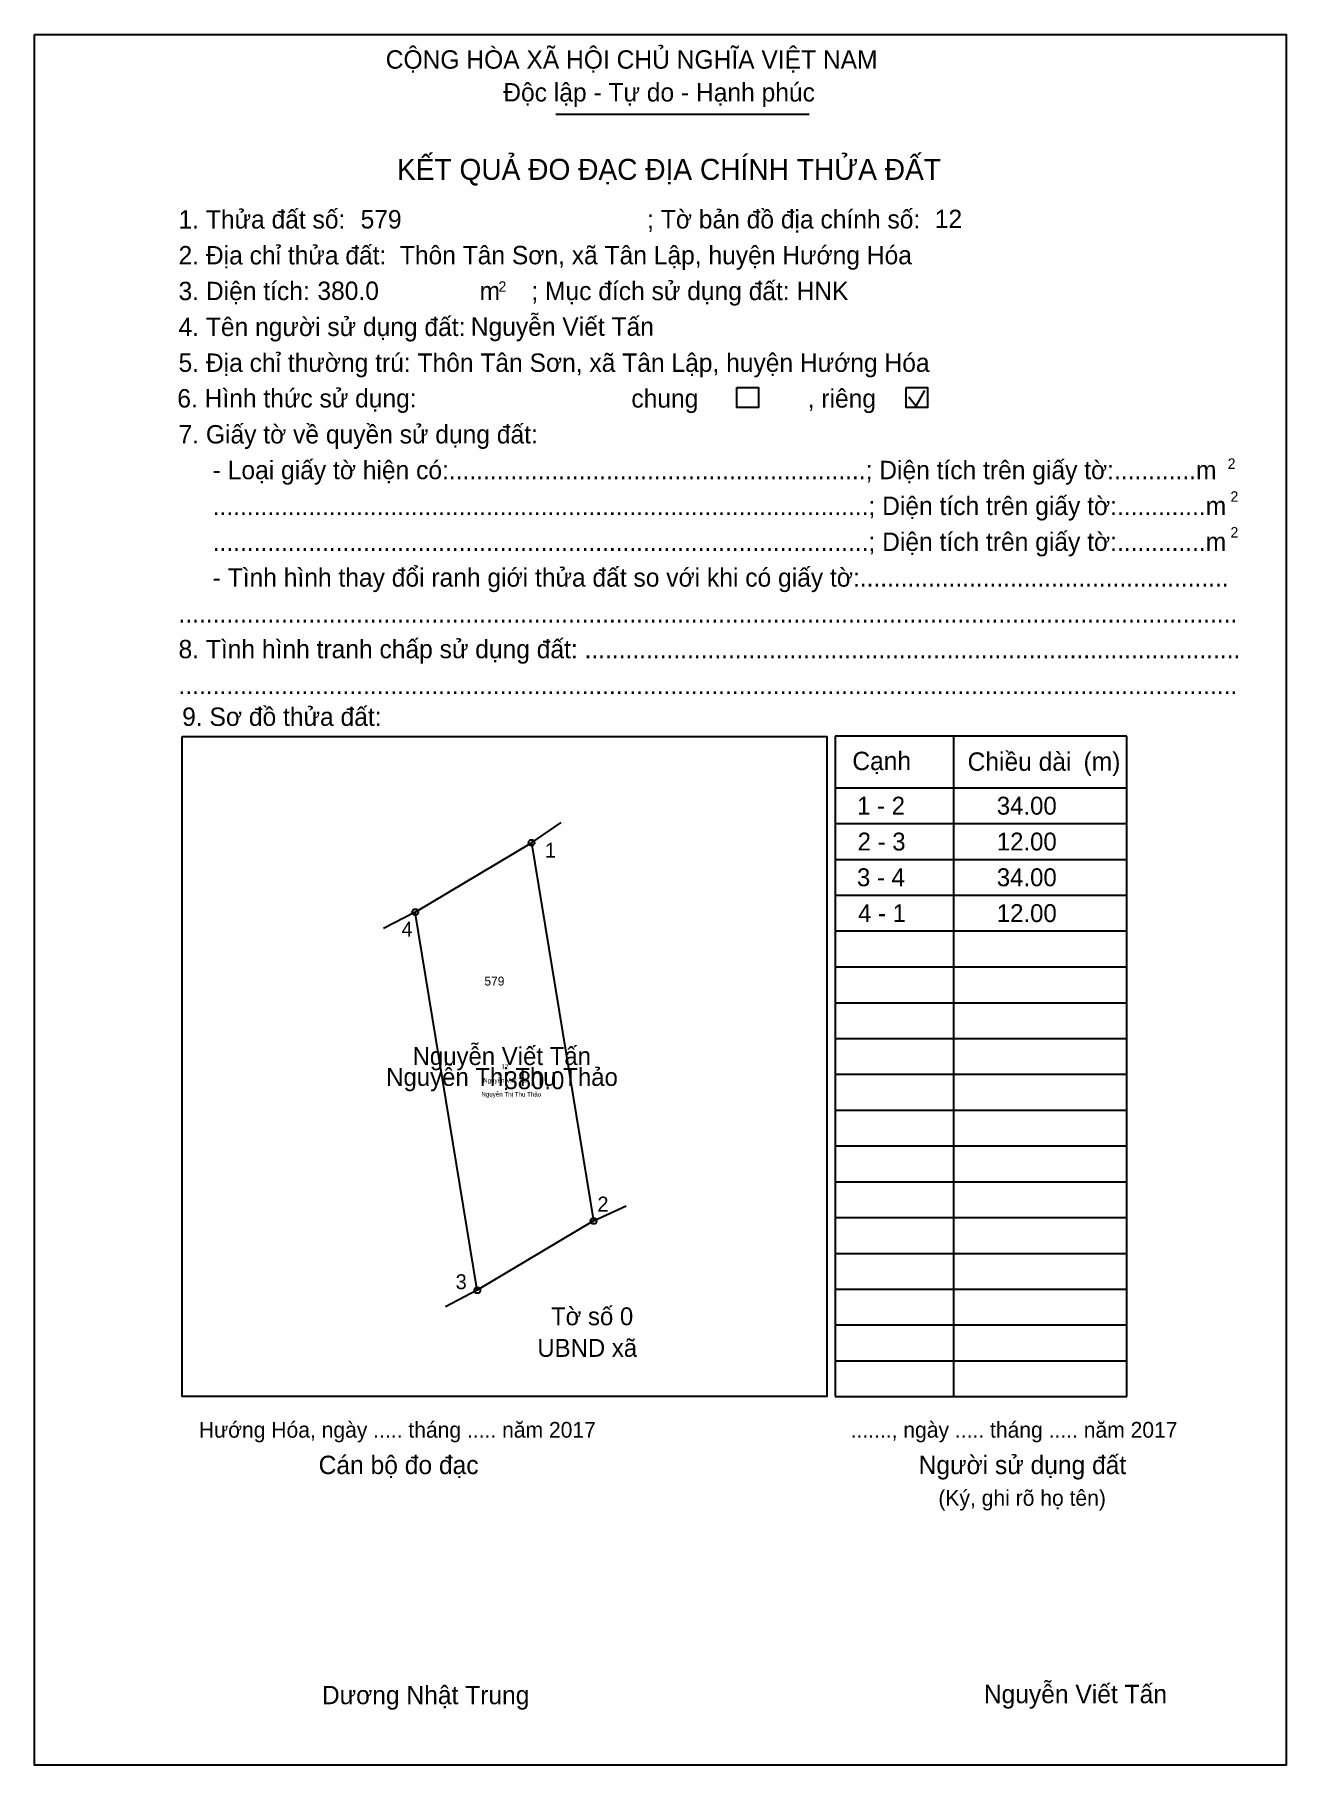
# Model space of a CAD drawing. Extents: x 548127 to 548238, y 1837687 to 1837841.
import ezdxf

# ---------------------------------------------------------------- set-up
doc = ezdxf.new("R2010")
doc.units = 0
for name, color, linetype in [('Level 1', 7, 'Continuous'), ('Level 10', 7, 'Continuous'), ('Level 11', 7, 'Continuous'), ('Level 13', 7, 'Continuous'), ('Level 15', 7, 'Continuous'), ('Level 18', 7, 'Continuous'), ('Level 2', 7, 'Continuous'), ('Level 21', 7, 'Continuous'), ('Level 27', 7, 'Continuous'), ('Level 36', 7, 'Continuous'), ('Level 48', 7, 'Continuous'), ('Level 50', 7, 'Continuous'), ('Level 52', 7, 'Continuous'), ('Level 6', 7, 'Continuous'), ('Level 9', 7, 'Continuous')]:
    doc.layers.add(name, color=color, linetype=linetype)

msp = doc.modelspace()

# ---------------------------------------------------------------- linework, layer by layer
at = {"layer": 'Level 1'}
for p, q in [((548127.46, 1837840.7), (548127.46, 1837840.7)), ((548173.67, 1837833.66), (548196.12, 1837833.66)), ((548204.98, 1837808.57), (548205.61, 1837807.75)), ((548205.61, 1837807.75), (548206.38, 1837809.13)), ((548140.54, 1837778.45), (548140.54, 1837778.45)), ((548224.29, 1837778.47), (548198.43, 1837778.47)), ((548198.43, 1837778.47), (548198.43, 1837719.91)), ((548208.94, 1837778.47), (548208.94, 1837719.91)), ((548224.29, 1837719.91), (548224.29, 1837778.47)), ((548198.43, 1837773.9), (548216.21, 1837773.9)), ((548216.21, 1837773.9), (548224.29, 1837773.9)), ((548198.43, 1837770.72), (548216.21, 1837770.72)), ((548216.21, 1837770.72), (548224.29, 1837770.72)), ((548198.43, 1837767.55), (548216.21, 1837767.55)), ((548216.21, 1837767.55), (548224.29, 1837767.55)), ((548198.43, 1837764.37), (548216.21, 1837764.37)), ((548216.21, 1837764.37), (548224.29, 1837764.37)), ((548198.43, 1837761.2), (548216.21, 1837761.2)), ((548216.21, 1837761.2), (548224.29, 1837761.2)), ((548198.43, 1837758.02), (548216.21, 1837758.02)), ((548216.21, 1837758.02), (548224.29, 1837758.02)), ((548198.43, 1837754.84), (548216.21, 1837754.84)), ((548216.21, 1837754.84), (548224.29, 1837754.84)), ((548198.43, 1837751.67), (548216.21, 1837751.67)), ((548216.21, 1837751.67), (548224.29, 1837751.67)), ((548198.43, 1837748.49), (548216.21, 1837748.49)), ((548216.21, 1837748.49), (548224.29, 1837748.49)), ((548198.43, 1837745.32), (548216.21, 1837745.32)), ((548216.21, 1837745.32), (548224.29, 1837745.32)), ((548198.43, 1837742.14), (548216.21, 1837742.14)), ((548216.21, 1837742.14), (548224.29, 1837742.14)), ((548198.43, 1837738.96), (548216.21, 1837738.96)), ((548216.21, 1837738.96), (548224.29, 1837738.96)), ((548198.43, 1837735.79), (548216.21, 1837735.79)), ((548216.21, 1837735.79), (548224.29, 1837735.79)), ((548198.43, 1837732.61), (548216.21, 1837732.61)), ((548216.21, 1837732.61), (548224.29, 1837732.61)), ((548198.43, 1837729.44), (548216.21, 1837729.44)), ((548216.21, 1837729.44), (548224.29, 1837729.44)), ((548198.43, 1837726.26), (548216.21, 1837726.26)), ((548216.21, 1837726.26), (548224.29, 1837726.26)), ((548198.43, 1837723.08), (548216.21, 1837723.08)), ((548216.21, 1837723.08), (548224.29, 1837723.08)), ((548224.29, 1837719.91), (548224.29, 1837720.48)), ((548197.69, 1837719.91), (548197.69, 1837719.91)), ((548198.43, 1837719.91), (548224.29, 1837719.91)), ((548238.45, 1837687.2), (548238.45, 1837687.2))]:
    msp.add_line(p, q, dxfattribs=at)
msp.add_lwpolyline([(548140.54, 1837778.45), (548197.69, 1837778.45), (548197.69, 1837719.91), (548140.54, 1837719.91)], close=True, dxfattribs=at)
at = {"layer": 'Level 10'}
msp.add_lwpolyline([(548177.02, 1837735.48), (548166.71, 1837729.33), (548161.21, 1837762.88), (548171.51, 1837769.03)], close=True, dxfattribs=at)
at = {"layer": 'Level 11'}
for centre in [(548171.51, 1837769.03), (548161.21, 1837762.88), (548177.02, 1837735.48), (548177.02, 1837735.48), (548166.71, 1837729.33)]:
    msp.add_circle(centre, 0.265, dxfattribs=at)
at = {"layer": 'Level 2'}
msp.add_lwpolyline([(548127.46, 1837840.7), (548238.44, 1837840.7), (548238.44, 1837687.2), (548127.46, 1837687.2)], close=True, dxfattribs=at)
at = {"layer": 'Level 27'}
for p, q in [((548171.51, 1837769.03), (548174.14, 1837770.81)), ((548161.21, 1837762.88), (548158.38, 1837761.43)), ((548177.02, 1837735.48), (548179.9, 1837736.83)), ((548166.71, 1837729.33), (548163.89, 1837727.87))]:
    msp.add_line(p, q, dxfattribs=at)
at = {"layer": 'Level 50'}
for points in [[(548189.73, 1837809.39), (548191.64, 1837809.39), (548191.64, 1837807.62), (548189.73, 1837807.62)], [(548204.73, 1837809.39), (548206.64, 1837809.39), (548206.64, 1837807.62), (548204.73, 1837807.62)]]:
    msp.add_lwpolyline(points, close=True, dxfattribs=at)

# ---------------------------------------------------------------- texts
at = {"layer": 'Level 1'}
for s, height, p in [('CỘNG HÒA XÃ HỘI CHỦ NGHĨA VIỆT NAM', 1.6303, (548158.59, 1837837.68)), ('Độc lập - Tự do - Hạnh phúc', 1.6303, (548169.01, 1837834.77)), ('KẾT QUẢ ĐO ĐẠC ĐỊA CHÍNH THỬA ĐẤT', 1.8633, (548159.59, 1837827.82)), ('1. Thửa đất số:', 1.6303, (548140.22, 1837823.5)), ('; Tờ bản đồ địa chính số:', 1.6303, (548181.77, 1837823.51)), ('2. Địa chỉ thửa đất:', 1.6303, (548140.22, 1837820.32)), ('3. Diện tích:', 1.6303, (548140.22, 1837817.15)), ('2', 0.932, (548168.59, 1837817.89)), ('; Mục đích sử dụng đất: HNK', 1.6303, (548171.5, 1837817.15)), ('m', 1.63, (548166.91, 1837817.15)), ('4. Tên người sử dụng đất:', 1.6303, (548140.22, 1837813.97)), ('5. Địa chỉ thường trú: Thôn Tân Sơn, xã Tân Lập, huyện Hướng Hóa', 1.6303, (548140.22, 1837810.79)), ('chung                , riêng', 1.6303, (548180.37, 1837807.62)), ('7. Giấy tờ về quyền sử dụng đất:', 1.6303, (548140.22, 1837804.44)), ('     - Loại giấy tờ hiện có:.............................................................; Diện tích trên giấy tờ:............m', 1.63025, (548140.22, 1837801.27)), ('2', 0.932, (548233.24, 1837802.18)), ('     ................................................................................................; Diện tích trên giấy tờ:.............m', 1.63025, (548140.22, 1837798.09)), ('2', 0.932, (548233.49, 1837799.27)), ('     ................................................................................................; Diện tích trên giấy tờ:.............m', 1.63025, (548140.22, 1837794.91)), ('2', 0.932, (548233.49, 1837796.09)), ('     - Tình hình thay đổi ranh giới thửa đất so với khi có giấy tờ:......................................................', 1.63025, (548140.22, 1837791.74)), ('...........................................................................................................................................................', 1.63025, (548140.22, 1837788.56)), ('8. Tình hình tranh chấp sử dụng đất: ................................................................................................', 1.63025, (548140.22, 1837785.39)), ('...........................................................................................................................................................', 1.63025, (548140.22, 1837782.21)), ('9. Sơ đồ thửa đất:', 1.6303, (548140.54, 1837779.39)), ('Chiều dài', 1.63, (548210.18, 1837775.41)), ('Cạnh', 1.63, (548199.96, 1837775.47)), ('(m)', 1.63, (548220.46, 1837775.43)), ('Hướng Hóa, ngày ..... tháng ..... năm 2017', 1.3974, (548142.02, 1837716.26)), ('......., ngày ..... tháng ..... năm 2017', 1.3974, (548199.81, 1837716.26)), ('Cán bộ đo đạc', 1.6303, (548152.64, 1837713.03)), ('Người sử dụng đất', 1.6303, (548205.84, 1837713.03)), ('(Ký, ghi rõ họ tên)', 1.3974, (548207.59, 1837710.22)), ('Dương Nhật Trung', 1.6303, (548152.93, 1837692.62))]:
    msp.add_text(s, height=height, dxfattribs=at).set_placement(p)
at = {"layer": 'Level 13'}
for s, height, p in [('Nguyễn Viết Tấn', 1.588, (548160.97, 1837749.31)), ('Nguyễn Thị Thu Thảo', 1.588, (548158.63, 1837747.46)), ('Nguyễn Viết Tấn', 0.397, (548167.23, 1837747.75)), ('.', 1.59, (548168.37, 1837748.39)), ('380.0', 1.588, (548169.11, 1837747.17))]:
    msp.add_text(s, height=height, dxfattribs=at).set_placement(p)
at = {"layer": 'Level 15'}
msp.add_text('Nguyễn Thị Thu Thảo', height=0.397, dxfattribs=at).set_placement((548167.07, 1837746.52))
at = {"layer": 'Level 18'}
msp.add_text('12', height=0.397, dxfattribs=at).set_placement((548168.85, 1837748.98))
at = {"layer": 'Level 21'}
msp.add_text('579', height=0.794, dxfattribs=at).set_placement((548167.34, 1837756.36))
at = {"layer": 'Level 36'}
for s, p in [('Tờ số 0', (548173.24, 1837726.23)), ('UBND xã', (548172.03, 1837723.43))]:
    msp.add_text(s, height=1.588, dxfattribs=at).set_placement(p)
at = {"layer": 'Level 48'}
msp.add_text('6. Hình thức sử dụng:', height=1.6303, dxfattribs=at).set_placement((548140.11, 1837807.63))
at = {"layer": 'Level 52'}
for s, p in [('1 - 2', (548200.38, 1837771.52)), ('34.00', (548212.77, 1837771.52)), ('2 - 3', (548200.43, 1837768.34)), ('12.00', (548212.77, 1837768.34)), ('3 - 4', (548200.37, 1837765.17)), ('34.00', (548212.77, 1837765.17)), ('4 - 1', (548200.47, 1837761.99)), ('12.00', (548212.77, 1837761.99))]:
    msp.add_text(s, height=1.588, dxfattribs=at).set_placement(p)
at = {"layer": 'Level 6'}
for s, height, p in [('579', 1.63, (548156.36, 1837823.51)), ('12', 1.63, (548207.27, 1837823.54)), ('Thôn Tân Sơn, xã Tân Lập, huyện Hướng Hóa', 1.6303, (548159.84, 1837820.33)), ('380.0', 1.63, (548152.53, 1837817.17)), ('Nguyễn Viết Tấn', 1.6303, (548166.13, 1837813.99)), ('Nguyễn Viết Tấn', 1.6303, (548211.62, 1837692.71))]:
    msp.add_text(s, height=height, dxfattribs=at).set_placement(p)
at = {"layer": 'Level 9'}
for s, p in [('1', (548172.7, 1837767.7)), ('4', (548159.99, 1837760.71)), ('2', (548177.36, 1837736.32)), ('3', (548164.79, 1837729.43))]:
    msp.add_text(s, height=1.32, dxfattribs=at).set_placement(p)

doc.saveas('drawing.dxf')
